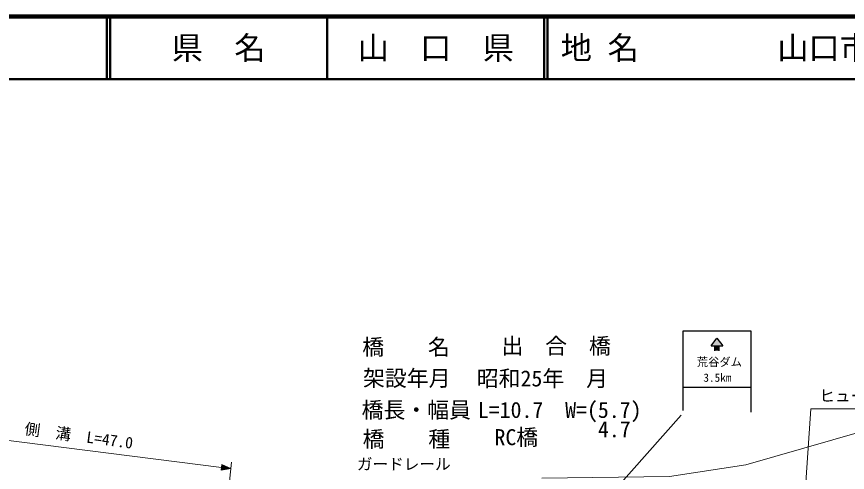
# Model space of a CAD drawing. Units: millimetres, scale not verified. Extents: x 40000 to 680000, y 20000 to 380000.
# Drawn here: x 283297 to 416256, y 307121 to 380000 of the extents above; entities that cross this region are included whole.
import ezdxf
from ezdxf.enums import TextEntityAlignment as Align

# ---------------------------------------------------------------- set-up
doc = ezdxf.new("R2010")
doc.units = ezdxf.units.MM
doc.header["$LTSCALE"] = 1000
for name, color, linetype, lineweight in [('M-STR-HTXT', 7, 'Continuous', 13), ('M-STR-STRC', 7, 'Continuous', 25), ('M-TTL', 2, 'Continuous', 140), ('M-TTL-LINE', 7, 'Continuous', 50)]:
    doc.layers.add(name, color=color, linetype=linetype, lineweight=lineweight)
doc.layers.add('M-TTL-TXT', color=7, linetype='Continuous')
doc.styles.add('ＭＳ ゴシック', font='')
doc.styles.get('ＭＳ ゴシック').set_extended_font_data('MS Gothic')

msp = doc.modelspace()

# ---------------------------------------------------------------- hatches: boundary and pattern name
at = {"layer": 'M-STR-STRC'}
for points in [[(395344, 328598), (396314, 327348), (394998, 327348), (394449, 327348)], [(395344, 328598), (396314, 327348), (395709, 327348), (394998, 327348), (394449, 327348)], [(395709, 326565), (395709, 327348), (394998, 327348), (394998, 326565)]]:
    msp.add_hatch(color=256, dxfattribs=at).paths.add_polyline_path(points)

# ---------------------------------------------------------------- linework, layer by layer
at = {"layer": 'M-STR-HTXT'}
for p, q in [((272313, 313415), (316104, 307922)), ((317693, 308728), (315532, 287264)), ((316160, 308369), (316048, 307476)), ((317593, 307736), (316048, 307476)), ((316357, 307528), (316060, 307565)), ((316071, 307654), (316666, 307580)), ((316975, 307632), (316082, 307744)), ((316093, 307833), (317284, 307684)), ((317593, 307736), (316104, 307922)), ((316116, 308012), (317306, 307862)), ((317020, 307989), (316127, 308101)), ((316138, 308190), (316733, 308116)), ((316447, 308242), (316149, 308280)), ((317593, 307736), (316160, 308369))]:
    msp.add_line(p, q, dxfattribs=at)
for points in [[(367356, 306209), (387811, 306474), (400024, 308340), (528829, 345333)], [(406989, 267075), (410381, 317289), (445582, 317289)]]:
    msp.add_lwpolyline(points, dxfattribs=at)
at = {"layer": 'M-STR-STRC'}
for p, q in [((389960, 317015), (389960, 329743)), ((389960, 329743), (400804, 329743)), ((400804, 329743), (400804, 316744)), ((394449, 327348), (395344, 328598)), ((395344, 328598), (396314, 327348)), ((394449, 327348), (396314, 327348)), ((394998, 327348), (394998, 326565)), ((395709, 327348), (395709, 326565)), ((389960, 320748), (400804, 320748)), ((348799, 270538), (389681, 316254))]:
    msp.add_line(p, q, dxfattribs=at)
at = {"layer": 'M-TTL'}
msp.add_line((680000, 380000), (40000, 380000), dxfattribs=at)
at = {"layer": 'M-TTL-LINE'}
for p, q in [((297750, 380000), (297750, 370000)), ((298250, 380000), (298250, 370000)), ((333000, 380000), (333000, 370000)), ((367750, 380000), (367750, 370000)), ((368250, 380000), (368250, 370000)), ((40000, 370000), (680000, 370000))]:
    msp.add_line(p, q, dxfattribs=at)

# ---------------------------------------------------------------- texts
at = {"layer": 'M-STR-HTXT', "style": 'ＭＳ ゴシック'}
for s, height, p in [('橋\u3000\u3000名', 2566, (345619, 325123)), ('出\u3000合\u3000橋', 2566, (369641, 325292)), ('架設年月', 2566, (345741, 320133)), ('昭和25年\u3000月', 2566, (367439, 320092)), ('ヒューム管\u3000L=17.0\u3000φ＝250', 1833, (428331, 317904)), ('橋長・幅員', 2566, (347262, 315060)), ('L=10.7\u3000W=(5.7)', 2566, (370212, 315060)), ('4.7', 2566, (378957, 311963)), ('橋\u3000\u3000種', 2566, (345680, 310395)), ('RC橋', 2566, (363271, 310696)), ('ガードレール', 1833, (345254, 306981))]:
    msp.add_text(s, height=height, dxfattribs=at).set_placement(p, align=Align.BOTTOM_CENTER)
msp.add_text('側\u3000溝\u3000L=47.0', height=1833, rotation=352.318, dxfattribs=at).set_placement((293054, 311517), align=Align.BOTTOM_CENTER)
at = {"layer": 'M-STR-STRC', "style": 'ＭＳ ゴシック'}
for s, p in [('荒谷ダム', (395766, 323713)), ('3.5km', (395455, 321211))]:
    msp.add_text(s, height=1320, dxfattribs=at).set_placement(p, align=Align.BOTTOM_CENTER)
at = {"layer": 'M-TTL-TXT', "style": 'ＭＳ ゴシック'}
for s, p in [('県\u3000名', (315625, 375000)), ('山\u3000口\u3000県', (350375, 375000))]:
    msp.add_text(s, height=3666, dxfattribs=at).set_placement(p, align=Align.MIDDLE_CENTER)
for s, p in [('地 名', (370380, 375000)), ('山口市宮野上', (405024, 375000))]:
    msp.add_text(s, height=3666, dxfattribs=at).set_placement(p, align=Align.MIDDLE_LEFT)

doc.saveas('drawing.dxf')
